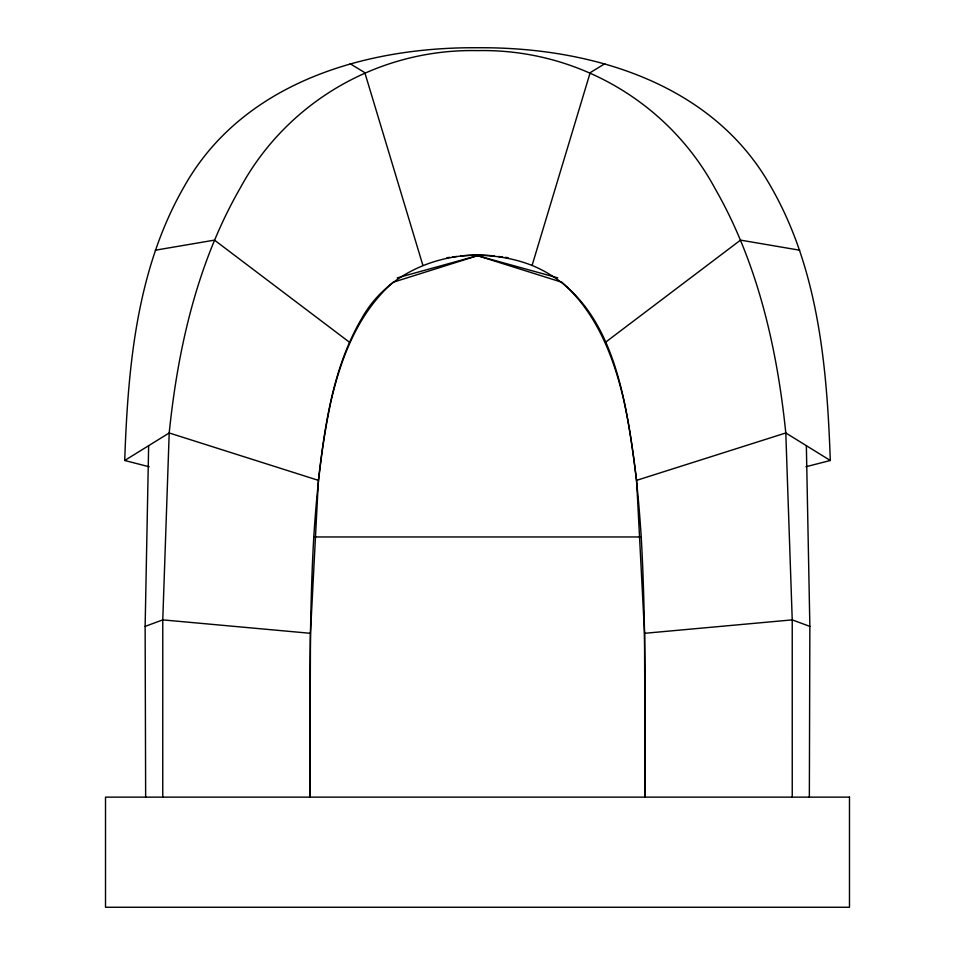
<?xml version="1.0" encoding="UTF-8"?>
<svg xmlns="http://www.w3.org/2000/svg" width="955" height="955" viewBox="0 0 955 955"><rect width="100%" height="100%" fill="white"/><g stroke="black" fill="none" stroke-linecap="round" stroke-linejoin="round"><path stroke-width="1.43" d="M162.756 797.139L162.768 619.879L169.202 432.961C177.893 348.205 197.267 262.888 240.027 188.41C286.775 101.672 379.135 48.514 477.5 50.615C575.865 48.514 668.225 101.672 714.973 188.41C757.733 262.888 777.107 348.205 785.798 432.961L792.232 619.879L792.244 797.139M809.351 797.139L809.864 626.385L806.354 445.675M494.213 255.94C443.168 250.234 387.79 271.889 361.993 317.979C333.116 367.054 324.939 424.712 318.409 480.353L310.459 633.308L309.874 797.139C310.256 710.413 308.847 623.591 313.777 536.961C316.75 491.467 321.393 445.973 330.979 401.351C341.078 357.254 358.328 312.822 393.09 282.262L477.5 255.677L557.804 277.881M145.649 797.139L145.136 626.385L148.646 445.675M149.195 466.78L124.711 460.489C127.97 366.768 136.553 269 184.434 186.118C242.797 82.512 365.598 46.843 477.5 47.75C589.402 46.843 712.203 82.512 770.566 186.118C818.447 269 827.03 366.768 830.289 460.489L805.901 466.756M397.196 277.881L477.5 255.677L561.91 282.262C596.672 312.822 613.922 357.254 624.021 401.351C633.607 445.973 638.25 491.467 641.223 536.961C646.153 623.591 644.744 710.413 645.126 797.139L644.541 633.308L636.591 480.353C626.313 402.592 615.056 299.894 532.09 265.442L590.178 72.664L604.825 63.734M605.566 342.212L740.519 240.123L799.693 250.21M124.711 460.489L169.202 432.961L318.409 480.353M145.136 626.385L162.768 619.879L310.459 633.308M636.591 480.353L785.798 432.961L830.289 460.489M155.307 250.21L214.481 240.123L349.435 342.212M446.964 257.707L449.733 257.349M452.491 257.002L456.645 256.477M644.541 633.308L792.232 619.879L809.864 626.385M460.788 255.94C484.889 253.911 509.504 256.561 532.09 265.442M313.777 536.961L641.223 536.961M498.355 256.477L502.509 257.002M505.267 257.349L508.036 257.707M350.175 63.734L364.822 72.664L422.91 265.442M849.484 797.139L105.516 797.139L105.516 907.25L849.484 907.25L849.484 797.139"/></g></svg>
